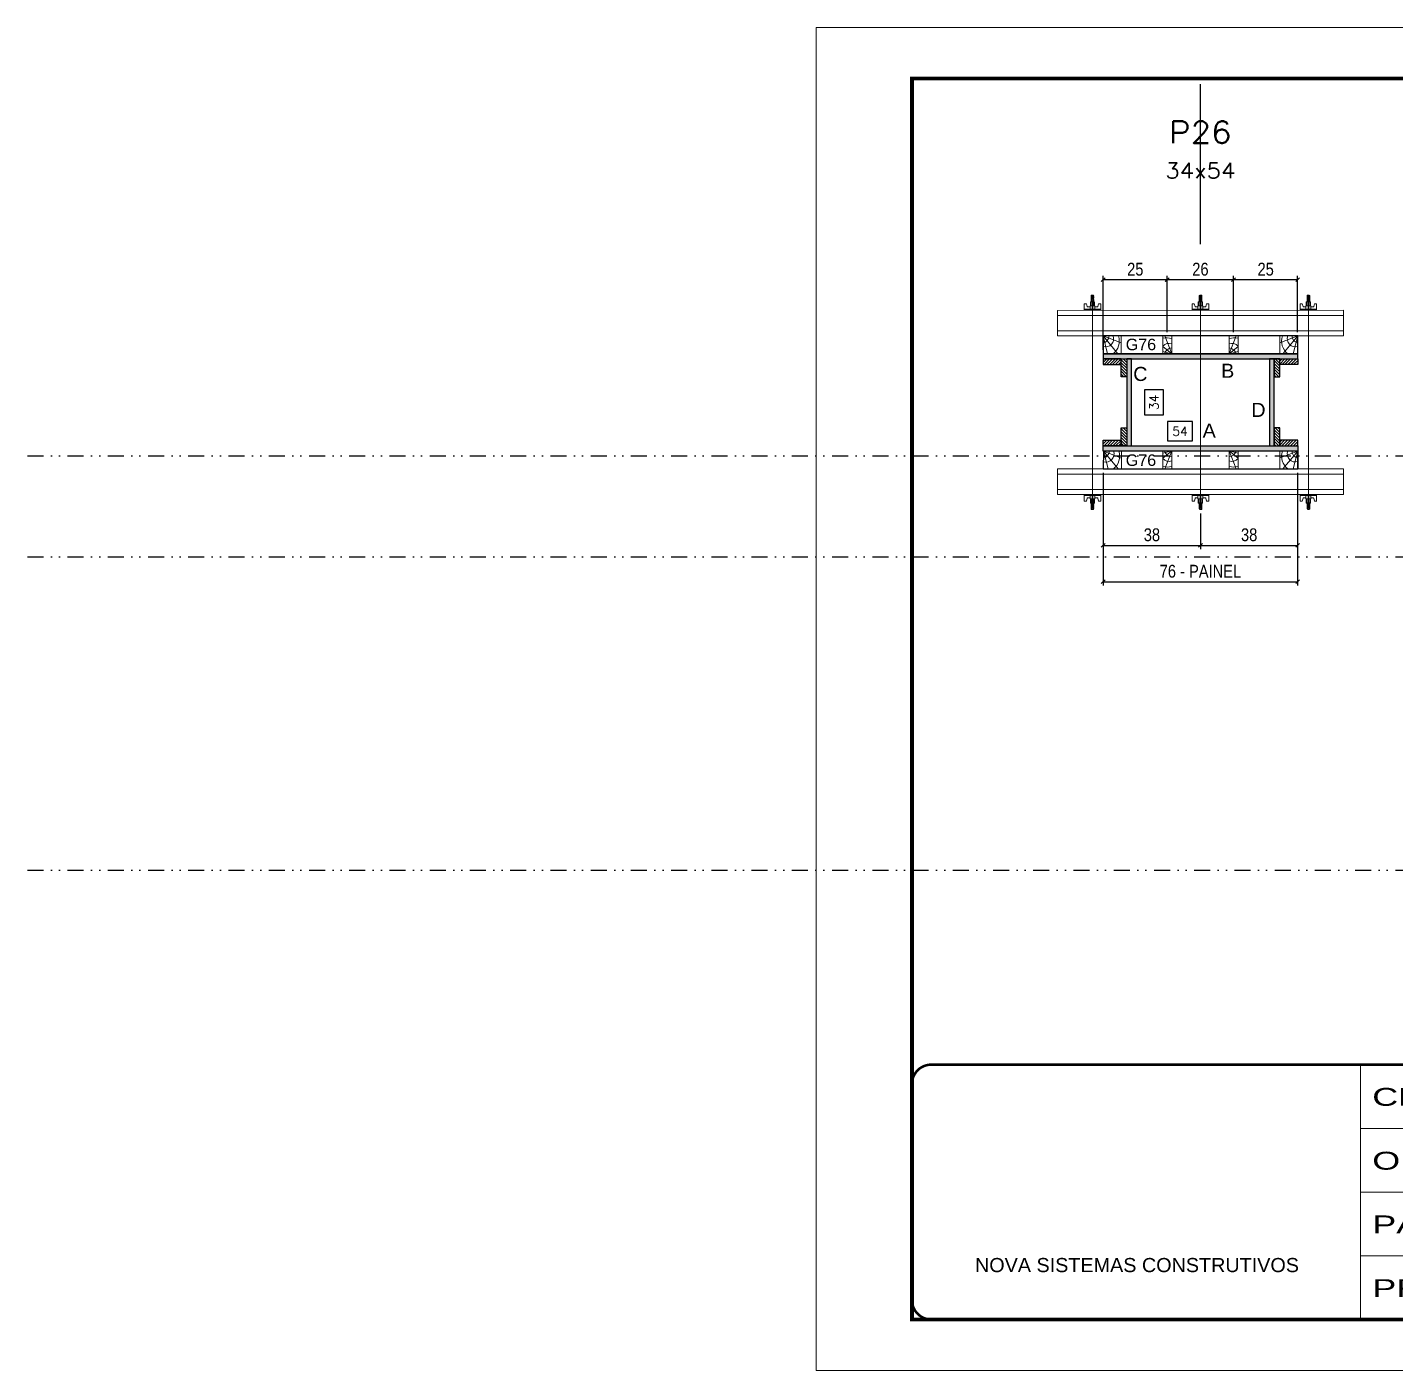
# Model space of a CAD drawing. Extents: x 13770 to 23315, y 867 to 16997.
# Drawn here: x 13770 to 14839, y 7758 to 8808 of the extents above; entities that cross this region are included whole.
import ezdxf
from ezdxf.enums import TextEntityAlignment as Align

# ---------------------------------------------------------------- set-up
doc = ezdxf.new("R2010")
doc.units = 0
for name, pattern in [('CONTINUO', [0]), ('DASHED', [0.75, 0.5, -0.25]), ('DIVIDE2', [0.625, 0.25, -0.125, 0, -0.125, 0, -0.125]), ('HIDDEN', [0.375, 0.25, -0.125])]:
    doc.linetypes.add(name, pattern=pattern)
for name, color, linetype in [('CHAPA', 1, 'Continuous'), ('COTA', 241, 'Continuous'), ('MEIO_PONT', 93, 'Continuous'), ('Nível', 160, 'Continuous'), ('SARRAFO', 251, 'Continuous'), ('Texto de Titulo', 7, 'Continuous'), ('Texto Qtd Sarr', 242, 'Continuous'), ('TEXTO_GERAL', 7, 'Continuous')]:
    doc.layers.add(name, color=color, linetype=linetype)
for name, color, linetype, lineweight in [('Folhas', 255, 'Continuous', 9), ('Hachura', 251, 'Continuous', 9), ('Madeira', 126, 'Continuous', 18), ('Perfil Metálico', 224, 'Continuous', 18), ('SARRAFO DE PRESSAO', 251, 'DASHED', 9), ('Texto Seção', 7, 'Continuous', 15)]:
    doc.layers.add(name, color=color, linetype=linetype, lineweight=lineweight)
doc.styles.add('ARIAL', font='arial.ttf')
doc.styles.add('COTA TECNICA 2X', font='techl___.ttf', dxfattribs={"height": 10})
doc.styles.add('ROMANS', font='romans.shx')
doc.styles.add('SANSSERIF', font='sas_____.pfb')
doc.styles.add('Tecnologia', font='')
doc.styles.get('Tecnologia').set_extended_font_data('Forgotten Futurist')
doc.dimstyles.new('SECAO PILAR', dxfattribs={"dimtxt": 10, "dimasz": 3, "dimexe": 3, "dimexo": 3, "dimgap": 3, "dimtad": 1, "dimdec": 1, "dimlfac": 0.5, "dimzin": 12, "dimdsep": 46, "dimtxsty": 'COTA TECNICA 2X', "dimblk1": 'OBLIQUE', "dimblk2": 'OBLIQUE', "dimsah": 1, "dimcen": 0.9, "dimclrd": 256, "dimclre": 256, "dimclrt": 256, "dimadec": 1, "dimazin": 3, "dimtfac": 1, "dimtdec": 1, "dimtmove": 0, "dimatfit": 3, "dimfxl": 1, "dimtolj": 1, "dimtzin": 12, "dimarcsym": 0})
doc.dimstyles.new('SECÇÃO 2', dxfattribs={"dimtxt": 7, "dimasz": 6, "dimexe": 0.18, "dimexo": 2, "dimgap": -4, "dimtad": 3, "dimdec": 1, "dimlfac": 0.5, "dimzin": 12, "dimdsep": 46, "dimtxsty": 'ROMANS', "dimblk": 'ARCHTICK', "dimcen": 0.09, "dimse1": 1, "dimse2": 1, "dimsd1": 1, "dimsd2": 1, "dimclrd": 180, "dimclre": 5, "dimclrt": 1, "dimadec": 0, "dimazin": 3, "dimtfac": 1, "dimtdec": 1, "dimtofl": 0, "dimtmove": 0, "dimatfit": 3, "dimldrblk": 'ARCHTICK', "dimfxl": 1, "dimtolj": 1, "dimtzin": 0, "dimarcsym": 0})
pattern_1 = [(225, (5486.473, -14380.0642), (1.12253202, -1.12253202), [])]
pattern_2 = [(135, (-8266.9833, 17673.2958), (-1.12253202, -1.12253202), [])]
pattern_3 = [(135, (-8266.9833, 17619.2958), (-1.12253202, -1.12253202), [])]

# ---------------------------------------------------------------- blocks, each defined once
blk = doc.blocks.new('9999999999')
at = {"color": 30, "linetype": 'CONTINUO'}
for p, q in [((98564.6, 34230.2), (98564.6, 34429.4)), ((98564.6, 34379.6), (99584, 34379.6)), ((98564.6, 34329.8), (99488, 34329.8)), ((99584, 34329.8), (99488, 34329.8)), ((99488, 34329.8), (99488, 34230.2)), ((98564.6, 34280), (99488, 34280))]:
    blk.add_line(p, q, dxfattribs=at)
at = {"color": 30, "linetype": 'CONTINUO', "const_width": 2}
blk.add_lwpolyline([(99584, 34230.2), (99584, 34414.4, 0.414214), (99569, 34429.4), (98229, 34429.4, 0.414214), (98214, 34414.4), (98214, 34245.2, 0.414214), (98229, 34230.2), (99584, 34230.2)], format="xyb", dxfattribs=at)
at = {"layer": 'Folhas'}
blk.add_lwpolyline([(98139, 34190.2), (99624, 34190.2), (99624, 35240.2), (98139, 35240.2)], close=True, dxfattribs=at)
at = {"layer": 'Folhas', "color": 30, "const_width": 3}
blk.add_lwpolyline([(98214, 34230.2), (99584, 34230.2), (99584, 35200.2), (98214, 35200.2)], close=True, dxfattribs=at)
at = {"color": 7, "linetype": 'Continuous', "ltscale": 5, "style": 'ARIAL'}
for s, height, p in [('SCHWARTZ', 15.48, (98837.7, 34393.1)), ('GWT', 15.48, (98837.7, 34343.3)), ('5°PAVIMENTO', 15.483, (98837.7, 34293.5)), ('NOVA SISTEMAS CONSTRUTIVOS', 11.059, (98263.2, 34267.2)), ('PILARES', 15.48, (98837.7, 34243.7))]:
    blk.add_text(s, height=height, dxfattribs=at).set_placement(p)
at = {"layer": 'Folhas', "color": 7, "style": 'Tecnologia', "width": 1.5}
for s, p in [('CLIENTE:', (98573.7, 34397.2)), ('OBRA:', (98573.7, 34347.3)), ('PAVIMENTO:', (98573.7, 34297.5)), ('PROJETO:', (98573.7, 34247.7))]:
    blk.add_text(s, height=14, dxfattribs=at).set_placement(p)
blk = doc.blocks.new('titulo1')
at = {"layer": 'Defpoints', "color": 252, "linetype": 'HIDDEN', "ltscale": 2}
blk.add_line((0, 0), (0, 125), dxfattribs=at)
at = {"layer": 'Defpoints', "style": 'ROMANS', "oblique": 15}
blk.add_attdef('FOLHA', text='', height=10, dxfattribs=at).set_placement((0, 15.6), align=Align.MIDDLE_CENTER)
at = {"layer": 'Texto Qtd Sarr', "color": 3, "style": 'ROMANS', "oblique": 15}
for tag, height, p in [('TITULO', 17, (0, 71.4)), ('SEÇÃO', 12, (0, 41.5))]:
    blk.add_attdef(tag, text='', height=height, dxfattribs=at).set_placement(p, align=Align.MIDDLE_CENTER)
blk = doc.blocks.new('*D664')
at = {"layer": 'COTA', "color": 180, "lineweight": -2, "transparency": 16777216}
for p, q in [((14657.6, 8525.2), (14642.6, 8525.2)), ((14642.6, 8525.2), (14642.6, 8505.5)), ((14657.6, 8505.5), (14657.6, 8525.2)), ((14642.6, 8505.5), (14657.6, 8505.5))]:
    blk.add_line(p, q, dxfattribs=at)
at = {"layer": 'Defpoints', "color": 0, "transparency": 16777216}
for p in [(14659.7, 8549.3), (14659.7, 8481.3), (14661.6, 8481.3)]:
    blk.add_point(p, dxfattribs=at)
at = {"layer": 'COTA', "color": 1, "transparency": 16777216, "insert": (14650.1, 8515.3), "char_height": 7, "attachment_point": 5, "rotation": 90, "style": 'ROMANS'}
blk.add_mtext('\\A1;34', dxfattribs=at)
blk = doc.blocks.new('_ArchTick')
at = {"color": 0, "linetype": 'ByBlock', "const_width": 0.15}
blk.add_lwpolyline([(-0.5, -0.5), (0.5, 0.5)], dxfattribs=at)
blk = doc.blocks.new('*D665')
at = {"layer": 'COTA', "color": 180, "lineweight": -2, "transparency": 16777216}
for p, q in [((14680.3, 8500.3), (14660.6, 8500.3)), ((14660.6, 8500.3), (14660.6, 8485.3)), ((14680.3, 8485.3), (14680.3, 8500.3)), ((14660.6, 8485.3), (14680.3, 8485.3))]:
    blk.add_line(p, q, dxfattribs=at)
at = {"layer": 'Defpoints', "color": 0, "transparency": 16777216}
for p in [(14632.4, 8481.3), (14740.4, 8481.3), (14740.4, 8481.3)]:
    blk.add_point(p, dxfattribs=at)
at = {"layer": 'COTA', "color": 1, "transparency": 16777216, "insert": (14670.5, 8492.8), "char_height": 7, "attachment_point": 5, "style": 'ROMANS'}
blk.add_mtext('\\A1;54', dxfattribs=at)
blk = doc.blocks.new('_Oblique')
at = {"color": 0, "linetype": 'ByBlock', "lineweight": -2}
blk.add_line((-0.5, -0.5), (0.5, 0.5), dxfattribs=at)
blk = doc.blocks.new('*D666')
at = {"layer": 'COTA', "lineweight": -2, "transparency": 16777216}
for p, q in [((14610.4, 8460.4), (14610.4, 8372.2)), ((14762.4, 8460.4), (14762.4, 8372.2)), ((14610.4, 8375.2), (14762.4, 8375.2))]:
    blk.add_line(p, q, dxfattribs=at)
at = {"layer": 'Defpoints', "color": 0, "transparency": 16777216}
for p in [(14610.4, 8463.4), (14762.4, 8463.4), (14762.4, 8375.2)]:
    blk.add_point(p, dxfattribs=at)
at = {"layer": 'COTA', "lineweight": -2, "transparency": 16777216, "xscale": 3, "yscale": 3, "zscale": 3, "rotation": 180}
blk.add_blockref('_Oblique', (14610.4, 8375.2), dxfattribs=at)
at = {"layer": 'COTA', "lineweight": -2, "transparency": 16777216, "xscale": 3, "yscale": 3, "zscale": 3}
blk.add_blockref('_Oblique', (14762.4, 8375.2), dxfattribs=at)
at = {"layer": 'COTA', "transparency": 16777216, "insert": (14686.4, 8383.3), "char_height": 10, "attachment_point": 5, "style": 'COTA TECNICA 2X'}
blk.add_mtext('\\A1;76 - PAINEL', dxfattribs=at)
blk = doc.blocks.new('*D667')
at = {"layer": 'COTA', "lineweight": -2, "transparency": 16777216}
for p, q in [((14610.4, 8460.3), (14610.4, 8400.6)), ((14686.5, 8428.6), (14686.5, 8400.6)), ((14610.4, 8403.6), (14686.5, 8403.6))]:
    blk.add_line(p, q, dxfattribs=at)
at = {"layer": 'Defpoints', "color": 0, "transparency": 16777216}
for p in [(14610.4, 8463.3), (14686.5, 8431.6), (14686.5, 8403.6)]:
    blk.add_point(p, dxfattribs=at)
at = {"layer": 'COTA', "lineweight": -2, "transparency": 16777216, "xscale": 3, "yscale": 3, "zscale": 3, "rotation": 180}
blk.add_blockref('_Oblique', (14610.4, 8403.6), dxfattribs=at)
at = {"layer": 'COTA', "lineweight": -2, "transparency": 16777216, "xscale": 3, "yscale": 3, "zscale": 3}
blk.add_blockref('_Oblique', (14686.5, 8403.6), dxfattribs=at)
at = {"layer": 'COTA', "transparency": 16777216, "insert": (14648.5, 8411.8), "char_height": 10, "attachment_point": 5, "style": 'COTA TECNICA 2X'}
blk.add_mtext('\\A1;38', dxfattribs=at)
blk = doc.blocks.new('*D668')
at = {"layer": 'COTA', "lineweight": -2, "transparency": 16777216}
for p, q in [((14762.4, 8460.3), (14762.4, 8400.6)), ((14686.5, 8428.6), (14686.5, 8400.6)), ((14686.5, 8403.6), (14762.4, 8403.6))]:
    blk.add_line(p, q, dxfattribs=at)
at = {"layer": 'Defpoints', "color": 0, "transparency": 16777216}
for p in [(14762.4, 8463.3), (14686.5, 8431.6), (14762.4, 8403.6)]:
    blk.add_point(p, dxfattribs=at)
at = {"layer": 'COTA', "lineweight": -2, "transparency": 16777216, "xscale": 3, "yscale": 3, "zscale": 3, "rotation": 180}
blk.add_blockref('_Oblique', (14686.5, 8403.6), dxfattribs=at)
at = {"layer": 'COTA', "lineweight": -2, "transparency": 16777216, "xscale": 3, "yscale": 3, "zscale": 3}
blk.add_blockref('_Oblique', (14762.4, 8403.6), dxfattribs=at)
at = {"layer": 'COTA', "transparency": 16777216, "insert": (14724.5, 8411.8), "char_height": 10, "attachment_point": 5, "style": 'COTA TECNICA 2X'}
blk.add_mtext('\\A1;38', dxfattribs=at)
blk = doc.blocks.new('PONTALETE')
at = {"layer": 'Madeira'}
for q in [(2.71, 7), (7, 5.76), (7, 1.74)]:
    blk.add_line((0, 0), q, dxfattribs=at)
blk.add_lwpolyline([(0, 0), (7, 0), (7, 7), (0, 7)], close=True, dxfattribs=at)
for centre, radius, start, end in [((2.04, 0.06), 6.23, 37.2818, 109.0913), ((1.09, 0.9), 3.19, 343.603, 109.9847), ((-0.21, -0.78), 3.09, 14.6322, 86.0383)]:
    blk.add_arc(centre, radius, start, end, dxfattribs=at)
blk = doc.blocks.new('*D669')
at = {"layer": 'COTA', "lineweight": -2, "transparency": 16777216}
for p, q in [((14610.4, 8556.3), (14610.4, 8614.3)), ((14610.4, 8611.3), (14660.5, 8611.3)), ((14660.5, 8570.3), (14660.5, 8614.3))]:
    blk.add_line(p, q, dxfattribs=at)
at = {"layer": 'Defpoints', "color": 0, "transparency": 16777216}
for p in [(14660.5, 8611.3), (14660.5, 8567.3), (14610.4, 8553.3)]:
    blk.add_point(p, dxfattribs=at)
at = {"layer": 'COTA', "lineweight": -2, "transparency": 16777216, "xscale": 3, "yscale": 3, "zscale": 3, "rotation": 180}
blk.add_blockref('_Oblique', (14610.4, 8611.3), dxfattribs=at)
at = {"layer": 'COTA', "lineweight": -2, "transparency": 16777216, "xscale": 3, "yscale": 3, "zscale": 3}
blk.add_blockref('_Oblique', (14660.5, 8611.3), dxfattribs=at)
at = {"layer": 'COTA', "transparency": 16777216, "insert": (14635.5, 8619.4), "char_height": 10, "attachment_point": 5, "style": 'COTA TECNICA 2X'}
blk.add_mtext('\\A1;25', dxfattribs=at)
blk = doc.blocks.new('MEIO PONTALETE')
at = {"layer": 'Madeira'}
for q in [(2.71, 7), (3.5, 2.88), (3.5, 0.87)]:
    blk.add_line((0, 0), q, dxfattribs=at)
blk.add_lwpolyline([(0, 0), (3.5, 0), (3.5, 7), (0, 7)], close=True, dxfattribs=at)
for centre, radius, start, end in [((2.04, 0.06), 6.23, 76.4499, 109.0913), ((1.09, 0.9), 3.19, 40.9063, 109.9847), ((-0.21, -0.78), 3.09, 14.6322, 86.0383)]:
    blk.add_arc(centre, radius, start, end, dxfattribs=at)
blk = doc.blocks.new('C')
at = {"layer": 'Hachura', "color": 0}
for p, q in [((0, 3.22), (0, -3.22)), ((0.45, 3.22), (0, 3.22)), ((0.46, 3.16), (0, 3.16)), ((0.46, 3.05), (0, 3.05)), ((0.46, 2.88), (0, 2.88)), ((0, 2.75), (0, -1.16)), ((0.46, 2.65), (0, 2.65)), ((0.46, 2.23), (0, 2.23)), ((0.46, 1.51), (0, 1.51)), ((0.39, 0.49), (0.17, 0.49)), ((0.45, -3.23), (0.45, 3.22)), ((0.45, 3.22), (2.58, 3.22)), ((1.74, 0.97), (0.45, 0.97)), ((1.45, 0.1), (0.45, 0.1)), ((1.35, 1.94), (1.35, 0.96)), ((2.58, 2.39), (1.47, 2.09)), ((1.74, -0.97), (1.74, 0.97)), ((1.74, 0.97), (1.74, 0.84)), ((1.74, 0.97), (1.74, 0.84)), ((1.74, 0.84), (3.35, 0.84)), ((3.35, 0.45), (1.74, 0.45)), ((2.58, 3.22), (2.58, 2.39)), ((3.32, 0.84), (3.32, -0.84)), ((3.35, 0.84), (3.35, -0.84)), ((3.68, 0.45), (3.35, 0.45)), ((3.84, -0.52), (3.35, 0.45)), ((3.35, 0.06), (3.67, -0.57)), ((3.68, 0.45), (4.16, -0.52)), ((3.72, 0.5), (4.25, -0.57)), ((4.37, -0.55), (3.83, 0.53)), ((4.15, 0.45), (3.93, 0.45)), ((4.42, -0.52), (3.93, 0.45)), ((4.15, 0.45), (4.26, 0.45)), ((4.26, 0.45), (4.74, -0.52)), ((4.3, 0.5), (4.83, -0.57)), ((4.95, -0.55), (4.41, 0.53)), ((4.51, 0.45), (4.84, 0.45)), ((5, -0.52), (4.51, 0.45)), ((4.84, 0.45), (5.32, -0.52)), ((4.88, 0.5), (5.41, -0.57)), ((5.53, -0.55), (4.99, 0.53)), ((5.58, -0.52), (5.09, 0.45)), ((5.42, 0.45), (5.09, 0.45)), ((5.58, -0.52), (5.09, 0.45)), ((5.42, 0.45), (5.74, -0.19)), ((5.46, 0.5), (5.74, -0.07)), ((5.74, 0.19), (5.57, 0.53)), ((5.74, 0.32), (5.68, 0.45)), ((5.68, 0.45), (5.74, 0.45)), ((5.74, 0.45), (5.9, 0.29)), ((5.74, 0.45), (5.74, -0.52)), ((5.9, -0.36), (5.9, 0.29)), ((0.45, 0), (0, 0)), ((0.46, -1.52), (0, -1.52)), ((0.46, -2.23), (0, -2.23)), ((0.46, -2.65), (0, -2.65)), ((0.46, -2.88), (0, -2.88)), ((0.46, -3.05), (0, -3.05)), ((0.46, -3.16), (0, -3.16)), ((0, -3.22), (2.57, -3.22)), ((0.08, -0.48), (0.29, -0.48)), ((0.29, -0.48), (0.4, -0.48)), ((0.45, 0), (0.45, -0.97)), ((0.45, -0.16), (1.45, -0.16)), ((0.45, -0.65), (0.45, -0.32)), ((0.45, -3.23), (0.45, -0.65)), ((0.45, -0.97), (1.74, -0.97)), ((1.35, -1.94), (1.35, -0.97)), ((2.58, -2.39), (1.47, -2.1)), ((3.35, -0.32), (1.74, -0.32)), ((3.35, -0.84), (1.74, -0.84)), ((2.58, -3.23), (2.58, -2.39)), ((3.35, -0.07), (3.58, -0.52)), ((3.35, -0.52), (3.58, -0.52)), ((3.84, -0.52), (4.16, -0.52)), ((4.42, -0.52), (4.74, -0.52)), ((4.63, -0.52), (4.74, -0.52)), ((5, -0.52), (5.32, -0.52)), ((5.58, -0.52), (5.74, -0.52)), ((5.74, -0.52), (5.9, -0.36)), ((5.74, -0.52), (5.74, -0.52))]:
    blk.add_line(p, q, dxfattribs=at)
for centre, radius, start, end in [((1.52, 1.94), 0.161, 104.7436, 180), ((1.44, -0.03), 0.129, 272.695, 87.305), ((3.81, 0.39), 0.143, 25.5688, 154.4312), ((4.39, 0.39), 0.143, 25.5688, 154.4312), ((4.97, 0.39), 0.143, 25.5688, 154.4312), ((5.55, 0.39), 0.143, 25.5688, 154.4312), ((0.17, -0.37), 0.174, 221.744, 317.8592), ((1.52, -1.94), 0.161, 180, 255.2564), ((3.71, -0.4), 0.174, 222.1408, 318.256), ((4.29, -0.4), 0.174, 222.1408, 318.256), ((4.87, -0.4), 0.174, 222.1408, 318.256), ((5.45, -0.4), 0.174, 222.1408, 318.256), ((5.61, -0.4), 0.174, 317.8592, 318.256)]:
    blk.add_arc(centre, radius, start, end, dxfattribs=at)
blk = doc.blocks.new('*D670')
at = {"layer": 'COTA', "lineweight": -2, "transparency": 16777216}
for p, q in [((14660.4, 8570.3), (14660.4, 8614.3)), ((14660.4, 8611.3), (14712.3, 8611.3)), ((14712.3, 8570.3), (14712.3, 8614.3))]:
    blk.add_line(p, q, dxfattribs=at)
at = {"layer": 'Defpoints', "color": 0, "transparency": 16777216}
for p in [(14712.3, 8611.3), (14660.4, 8567.3), (14712.3, 8567.3)]:
    blk.add_point(p, dxfattribs=at)
at = {"layer": 'COTA', "lineweight": -2, "transparency": 16777216, "xscale": 3, "yscale": 3, "zscale": 3, "rotation": 180}
blk.add_blockref('_Oblique', (14660.4, 8611.3), dxfattribs=at)
at = {"layer": 'COTA', "lineweight": -2, "transparency": 16777216, "xscale": 3, "yscale": 3, "zscale": 3}
blk.add_blockref('_Oblique', (14712.3, 8611.3), dxfattribs=at)
at = {"layer": 'COTA', "transparency": 16777216, "insert": (14686.4, 8619.4), "char_height": 10, "attachment_point": 5, "style": 'COTA TECNICA 2X'}
blk.add_mtext('\\A1;26', dxfattribs=at)
blk = doc.blocks.new('*D671')
at = {"layer": 'COTA', "lineweight": -2, "transparency": 16777216}
for p, q in [((14712.3, 8570.3), (14712.3, 8614.3)), ((14712.3, 8611.3), (14762.4, 8611.3)), ((14762.4, 8570.3), (14762.4, 8614.3))]:
    blk.add_line(p, q, dxfattribs=at)
at = {"layer": 'Defpoints', "color": 0, "transparency": 16777216}
for p in [(14762.4, 8611.3), (14712.3, 8567.3), (14762.4, 8567.3)]:
    blk.add_point(p, dxfattribs=at)
at = {"layer": 'COTA', "lineweight": -2, "transparency": 16777216, "xscale": 3, "yscale": 3, "zscale": 3, "rotation": 180}
blk.add_blockref('_Oblique', (14712.3, 8611.3), dxfattribs=at)
at = {"layer": 'COTA', "lineweight": -2, "transparency": 16777216, "xscale": 3, "yscale": 3, "zscale": 3}
blk.add_blockref('_Oblique', (14762.4, 8611.3), dxfattribs=at)
at = {"layer": 'COTA', "transparency": 16777216, "insert": (14737.4, 8619.4), "char_height": 10, "attachment_point": 5, "style": 'COTA TECNICA 2X'}
blk.add_mtext('\\A1;25', dxfattribs=at)

msp = doc.modelspace()

# ---------------------------------------------------------------- hatches: boundary and pattern name
at = {"layer": 'Hachura'}
h = msp.add_hatch(color=256, dxfattribs=at)
h.dxf.hatch_style = 1
h.paths.add_polyline_path([(14762.42, 8549.34), (14762.42, 8553.34), (14610.42, 8553.34), (14610.42, 8549.34)])
h = msp.add_hatch(dxfattribs=at)
h.set_pattern_fill('ANSI31', color=256, scale=0.5, angle=180, style=0)
h.set_pattern_definition(pattern_1)
h.paths.add_polyline_path([(14624.42, 8549.34), (14624.42, 8544.94), (14610.42, 8544.94), (14610.42, 8549.34)])
h = msp.add_hatch(dxfattribs=at)
h.set_pattern_fill('ANSI31', color=256, scale=0.5, angle=90, style=0)
h.set_pattern_definition(pattern_2)
h.paths.add_polyline_path([(14624.42, 8535.34), (14628.82, 8535.34), (14628.82, 8549.34), (14624.42, 8549.34)])
h = msp.add_hatch(color=256, dxfattribs=at)
h.dxf.hatch_style = 1
h.paths.add_polyline_path([(14628.82, 8481.34), (14632.42, 8481.34), (14632.42, 8549.34), (14628.82, 8549.34)])
h = msp.add_hatch(color=256, dxfattribs=at)
h.dxf.hatch_style = 1
h.paths.add_polyline_path([(14740.42, 8481.34), (14744.02, 8481.34), (14744.02, 8549.34), (14740.42, 8549.34)])
h = msp.add_hatch(dxfattribs=at)
h.set_pattern_fill('ANSI31', color=256, scale=0.5, angle=90, style=0)
h.set_pattern_definition(pattern_2)
h.paths.add_polyline_path([(14748.42, 8535.34), (14744.02, 8535.34), (14744.02, 8549.34), (14748.42, 8549.34)])
h = msp.add_hatch(dxfattribs=at)
h.set_pattern_fill('ANSI31', color=256, scale=0.5, angle=180, style=0)
h.set_pattern_definition(pattern_1)
h.paths.add_polyline_path([(14748.42, 8549.34), (14748.42, 8544.94), (14762.42, 8544.94), (14762.42, 8549.34)])
h = msp.add_hatch(dxfattribs=at)
h.set_pattern_fill('ANSI31', color=256, scale=0.5, angle=90, style=0)
h.set_pattern_definition(pattern_3)
h.paths.add_polyline_path([(14624.42, 8481.34), (14628.82, 8481.34), (14628.82, 8495.34), (14624.42, 8495.34)])
h = msp.add_hatch(dxfattribs=at)
h.set_pattern_fill('ANSI31', color=256, scale=0.5, angle=90, style=0)
h.set_pattern_definition(pattern_3)
h.paths.add_polyline_path([(14748.42, 8481.34), (14744.02, 8481.34), (14744.02, 8495.34), (14748.42, 8495.34)])
h = msp.add_hatch(dxfattribs=at)
h.set_pattern_fill('ANSI31', color=256, scale=0.5, angle=180, style=0)
h.set_pattern_definition([(225, (5486.473, -14410.0642), (1.12253202, -1.12253202), [])])
h.paths.add_polyline_path([(14624.42, 8481.34), (14624.42, 8485.74), (14610.42, 8485.74), (14610.42, 8481.34)])
h = msp.add_hatch(color=256, dxfattribs=at)
h.dxf.hatch_style = 1
h.paths.add_polyline_path([(14762.42, 8481.34), (14762.42, 8477.34), (14610.42, 8477.34), (14610.42, 8481.34)])
h = msp.add_hatch(dxfattribs=at)
h.set_pattern_fill('ANSI31', color=256, scale=0.5, angle=180, style=0)
h.set_pattern_definition([(225, (5259.473, -14410.0642), (1.12253202, -1.12253202), [])])
h.paths.add_polyline_path([(14748.42, 8481.34), (14748.42, 8485.74), (14762.42, 8485.74), (14762.42, 8481.34)])

# ---------------------------------------------------------------- linework, layer by layer
for points in [[(14762.42, 8553.34), (14762.42, 8567.34), (14610.42, 8567.29), (14610.42, 8553.34)], [(14762.42, 8463.34), (14762.42, 8477.34), (14610.7, 8477.29), (14610.42, 8463.34)]]:
    msp.add_lwpolyline(points, close=True)
at = {"layer": 'CHAPA'}
for points in [[(14762.42, 8549.34), (14762.42, 8553.34), (14610.42, 8553.34), (14610.42, 8549.34)], [(14628.82, 8481.34), (14632.42, 8481.34), (14632.42, 8549.34), (14628.82, 8549.34)], [(14740.42, 8481.34), (14744.02, 8481.34), (14744.02, 8549.34), (14740.42, 8549.34)], [(14762.42, 8481.34), (14762.42, 8477.34), (14610.42, 8477.34), (14610.42, 8481.34)]]:
    msp.add_lwpolyline(points, close=True, dxfattribs=at)
at = {"layer": 'Hachura'}
for p, q in [((14602.04, 8432.57), (14602.04, 8594.31)), ((14686.43, 8432.57), (14686.43, 8594.31)), ((14770.81, 8432.57), (14770.81, 8594.31))]:
    msp.add_line(p, q, dxfattribs=at)
at = {"layer": 'MEIO_PONT'}
msp.add_lwpolyline([(14762.42, 8477.34), (14762.42, 8463.34), (14762.42, 8463.34), (14762.42, 8477.34)], close=True, dxfattribs=at)
at = {"layer": 'Nível', "color": 4, "linetype": 'DIVIDE2', "ltscale": 50}
for p, q in [((13769.54, 8473.58), (21112.79, 8473.58)), ((13769.54, 8394.58), (21112.79, 8394.58)), ((13769.54, 8149.58), (21112.79, 8149.58))]:
    msp.add_line(p, q, dxfattribs=at)
at = {"layer": 'Perfil Metálico'}
for p, q in [((14798.14, 8583.28), (14574.71, 8583.28)), ((14798.14, 8571.28), (14574.71, 8571.28)), ((14798.14, 8459.34), (14574.71, 8459.34)), ((14798.14, 8447.34), (14574.71, 8447.34))]:
    msp.add_line(p, q, dxfattribs=at)
for points in [[(14798.14, 8567.34), (14798.14, 8587.34), (14574.71, 8587.28), (14574.71, 8567.28)], [(14574.71, 8463.34), (14574.71, 8443.34), (14798.14, 8443.4), (14798.14, 8463.4)]]:
    msp.add_lwpolyline(points, close=True, dxfattribs=at)
at = {"layer": 'SARRAFO'}
for points in [[(14610.42, 8544.94), (14624.42, 8544.94), (14624.42, 8549.34), (14610.42, 8549.34)], [(14610.42, 8544.94), (14624.42, 8544.94), (14624.42, 8549.34), (14610.42, 8549.34)], [(14628.82, 8549.34), (14628.82, 8535.34), (14624.42, 8535.34), (14624.42, 8549.34)], [(14628.82, 8549.34), (14628.82, 8535.34), (14624.42, 8535.34), (14624.42, 8549.34)], [(14744.02, 8549.34), (14744.02, 8535.34), (14748.42, 8535.34), (14748.42, 8549.34)], [(14744.02, 8549.34), (14744.02, 8535.34), (14748.42, 8535.34), (14748.42, 8549.34)], [(14762.42, 8544.94), (14748.42, 8544.94), (14748.42, 8549.34), (14762.42, 8549.34)], [(14762.42, 8544.94), (14748.42, 8544.94), (14748.42, 8549.34), (14762.42, 8549.34)], [(14628.82, 8495.34), (14628.82, 8481.34), (14624.42, 8481.34), (14624.42, 8495.34)], [(14628.82, 8495.34), (14628.82, 8481.34), (14624.42, 8481.34), (14624.42, 8495.34)], [(14744.02, 8495.34), (14744.02, 8481.34), (14748.42, 8481.34), (14748.42, 8495.34)], [(14744.02, 8495.34), (14744.02, 8481.34), (14748.42, 8481.34), (14748.42, 8495.34)], [(14610.42, 8485.74), (14624.42, 8485.74), (14624.42, 8481.34), (14610.42, 8481.34)], [(14610.42, 8485.74), (14624.42, 8485.74), (14624.42, 8481.34), (14610.42, 8481.34)], [(14762.42, 8485.74), (14748.42, 8485.74), (14748.42, 8481.34), (14762.42, 8481.34)], [(14762.42, 8485.74), (14748.42, 8485.74), (14748.42, 8481.34), (14762.42, 8481.34)]]:
    msp.add_lwpolyline(points, close=True, dxfattribs=at)

# ---------------------------------------------------------------- block references
at = {"layer": 'Hachura', "linetype": 'Continuous', "yscale": 2, "zscale": 2}
for p, xscale, rotation in [((14602.05, 8587.31), -2, 270), ((14686.42, 8587.31), 2, 90.00000000000001), ((14770.8, 8587.31), 2, 90.00000000000001), ((14602.04, 8443.37), 2, 270), ((14686.43, 8443.37), -2, 90), ((14770.81, 8443.37), -2, 90)]:
    msp.add_blockref('C', p, dxfattribs=dict(at, xscale=xscale, rotation=rotation))
at = {"layer": 'MEIO_PONT'}
for name, p, xscale, yscale, zscale, rotation in [('PONTALETE', (14610.42, 8567.29), 2, 2, 2, 270), ('PONTALETE', (14762.42, 8567.34), -2, 2, 2, 90), ('PONTALETE', (14610.7, 8477.29), 2, 2, 2, 270), ('MEIO PONTALETE', (14664, 8477.39), 1.999999997962732, 1.999999997962732, 1.999999997962732, 180), ('MEIO PONTALETE', (14708.85, 8477.39), -1.999999997962732, 1.999999997962732, 1.999999997962732, 180), ('PONTALETE', (14762.42, 8477.34), -2, 2, 2, 90)]:
    msp.add_blockref(name, p, dxfattribs=dict(at, xscale=xscale, yscale=yscale, zscale=zscale, rotation=rotation))
at = {"layer": 'MEIO_PONT', "yscale": 1.999999997962732, "zscale": 1.999999997962732}
for p, xscale in [((14664, 8553.29), -1.999999997962732), ((14708.85, 8553.29), 1.999999997962732)]:
    msp.add_blockref('MEIO PONTALETE', p, dxfattribs=dict(at, xscale=xscale))
at = {"layer": 'SARRAFO DE PRESSAO', "color": 6, "linetype": 'ByBlock'}
msp.add_blockref('9999999999', (-83752.98, -26431.71), dxfattribs=at)
at = {"layer": 'Texto Seção'}
ref = msp.add_blockref('titulo1', (14686.37, 8639.04), dxfattribs=at)
ref.add_attrib('TITULO', 'P26', dxfattribs={"layer": 'Texto de Titulo', "color": 7, "height": 17, "style": 'ROMANS', "width": 1.1}).set_placement((14686.37, 8726.54), align=Align.MIDDLE_CENTER)
ref.add_attrib('SEÇÃO', '34x54', dxfattribs={"layer": 'Texto de Titulo', "color": 7, "height": 12, "style": 'ROMANS', "width": 1.1}).set_placement((14686.37, 8696.54), align=Align.MIDDLE_CENTER)

# ---------------------------------------------------------------- texts
at = {"layer": 'TEXTO_GERAL', "color": 0, "linetype": 'Continuous', "style": 'SANSSERIF'}
for p in [(14628.03, 8560.63), (14628.03, 8470.18)]:
    msp.add_text('G76', height=9, dxfattribs=at).set_placement(p, align=Align.MIDDLE_LEFT)
at = {"layer": 'TEXTO_GERAL', "style": 'ARIAL'}
for s, p in [('B', (14707.75, 8540.09)), ('C', (14639.44, 8537.58)), ('D', (14731.78, 8509.45)), ('A', (14693.29, 8493.32))]:
    msp.add_text(s, height=11, dxfattribs=at).set_placement(p, align=Align.MIDDLE_CENTER)

# ---------------------------------------------------------------- dimensions: what is measured, and where the dimension line sits
at = {"layer": 'COTA'}
for base, p1, p2, picture, middle in [((14660.5, 8611.27), (14610.42, 8553.34), (14660.5, 8567.29), '*D669', (14635.46, 8619.38)), ((14712.35, 8611.27), (14660.4, 8567.29), (14712.35, 8567.29), '*D670', (14686.37, 8619.37)), ((14762.42, 8611.27), (14712.35, 8567.29), (14762.42, 8567.34), '*D671', (14737.39, 8619.38)), ((14686.5, 8403.61), (14610.42, 8463.34), (14686.5, 8431.57), '*D667', (14648.46, 8411.85)), ((14762.42, 8403.61), (14686.5, 8431.57), (14762.42, 8463.34), '*D668', (14724.46, 8411.85))]:
    dim = msp.add_linear_dim(base=base, p1=p1, p2=p2, dimstyle='SECAO PILAR', dxfattribs=at)
    dim.commit()
    dim.dimension.update_dxf_attribs({"geometry": picture, "text_midpoint": middle})
dim = msp.add_linear_dim(base=(14661.61, 8481.34), p1=(14659.74, 8549.34), p2=(14659.74, 8481.34), angle=270, dimstyle='SECÇÃO 2', dxfattribs=at)
dim.commit()
dim.dimension.update_dxf_attribs({"geometry": '*D664', "text_midpoint": (14650.11, 8515.34)})
dim = msp.add_linear_dim(base=(14740.42, 8481.34), p1=(14632.42, 8481.34), p2=(14740.42, 8481.34), dimstyle='SECÇÃO 2', dxfattribs=at)
dim.commit()
dim.dimension.update_dxf_attribs({"geometry": '*D665', "text_midpoint": (14670.46, 8481.34), "dimtype": 160})
dim = msp.add_linear_dim(base=(14762.42, 8375.18), p1=(14610.42, 8463.35), p2=(14762.42, 8463.39), text='<> - PAINEL', dimstyle='SECAO PILAR', dxfattribs=at)
dim.commit()
dim.dimension.update_dxf_attribs({"geometry": '*D666', "text_midpoint": (14686.42, 8383.29)})

doc.saveas('drawing.dxf')
